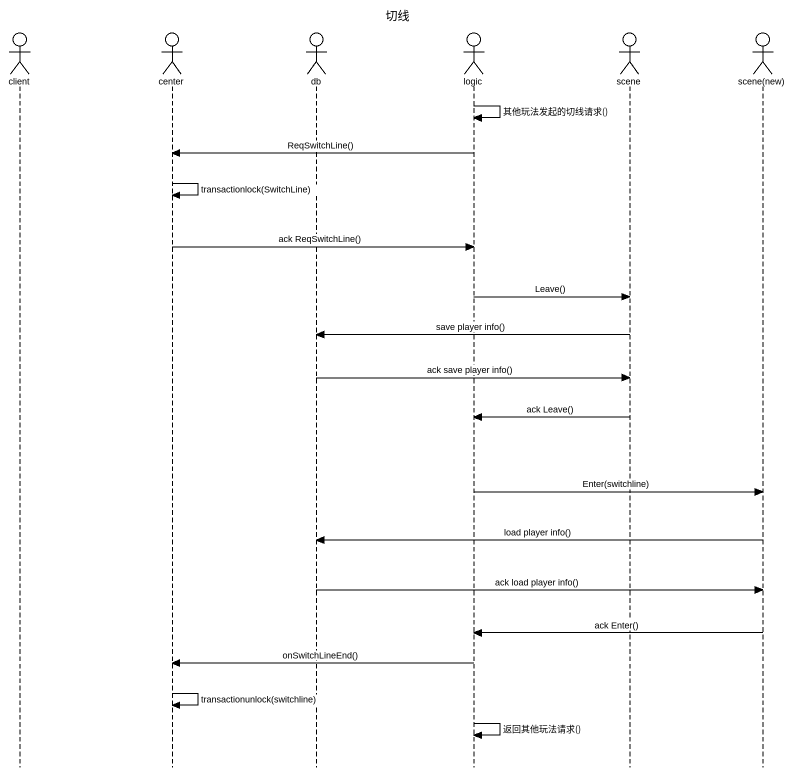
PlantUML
@startuml
title 切线
hide footbox
actor client
actor center
actor db
actor logic
actor scene
actor "scene(new)" as scene_new

logic -> logic : 其他玩法发起的切线请求()
logic -> center : ReqSwitchLine()
center -> center : transactionlock(SwitchLine)
center -> logic : ack ReqSwitchLine()
logic -> scene : Leave()
scene -> db : save player info()
db -> scene : ack save player info()
scene -> logic : ack Leave()
logic -> scene_new : Enter(switchline)
scene_new -> db : load player info()
db -> scene_new : ack load player info()
scene_new -> logic : ack Enter()
logic -> center : onSwitchLineEnd()
center -> center : transactionunlock(switchline)
logic -> logic : 返回其他玩法请求()
@enduml
